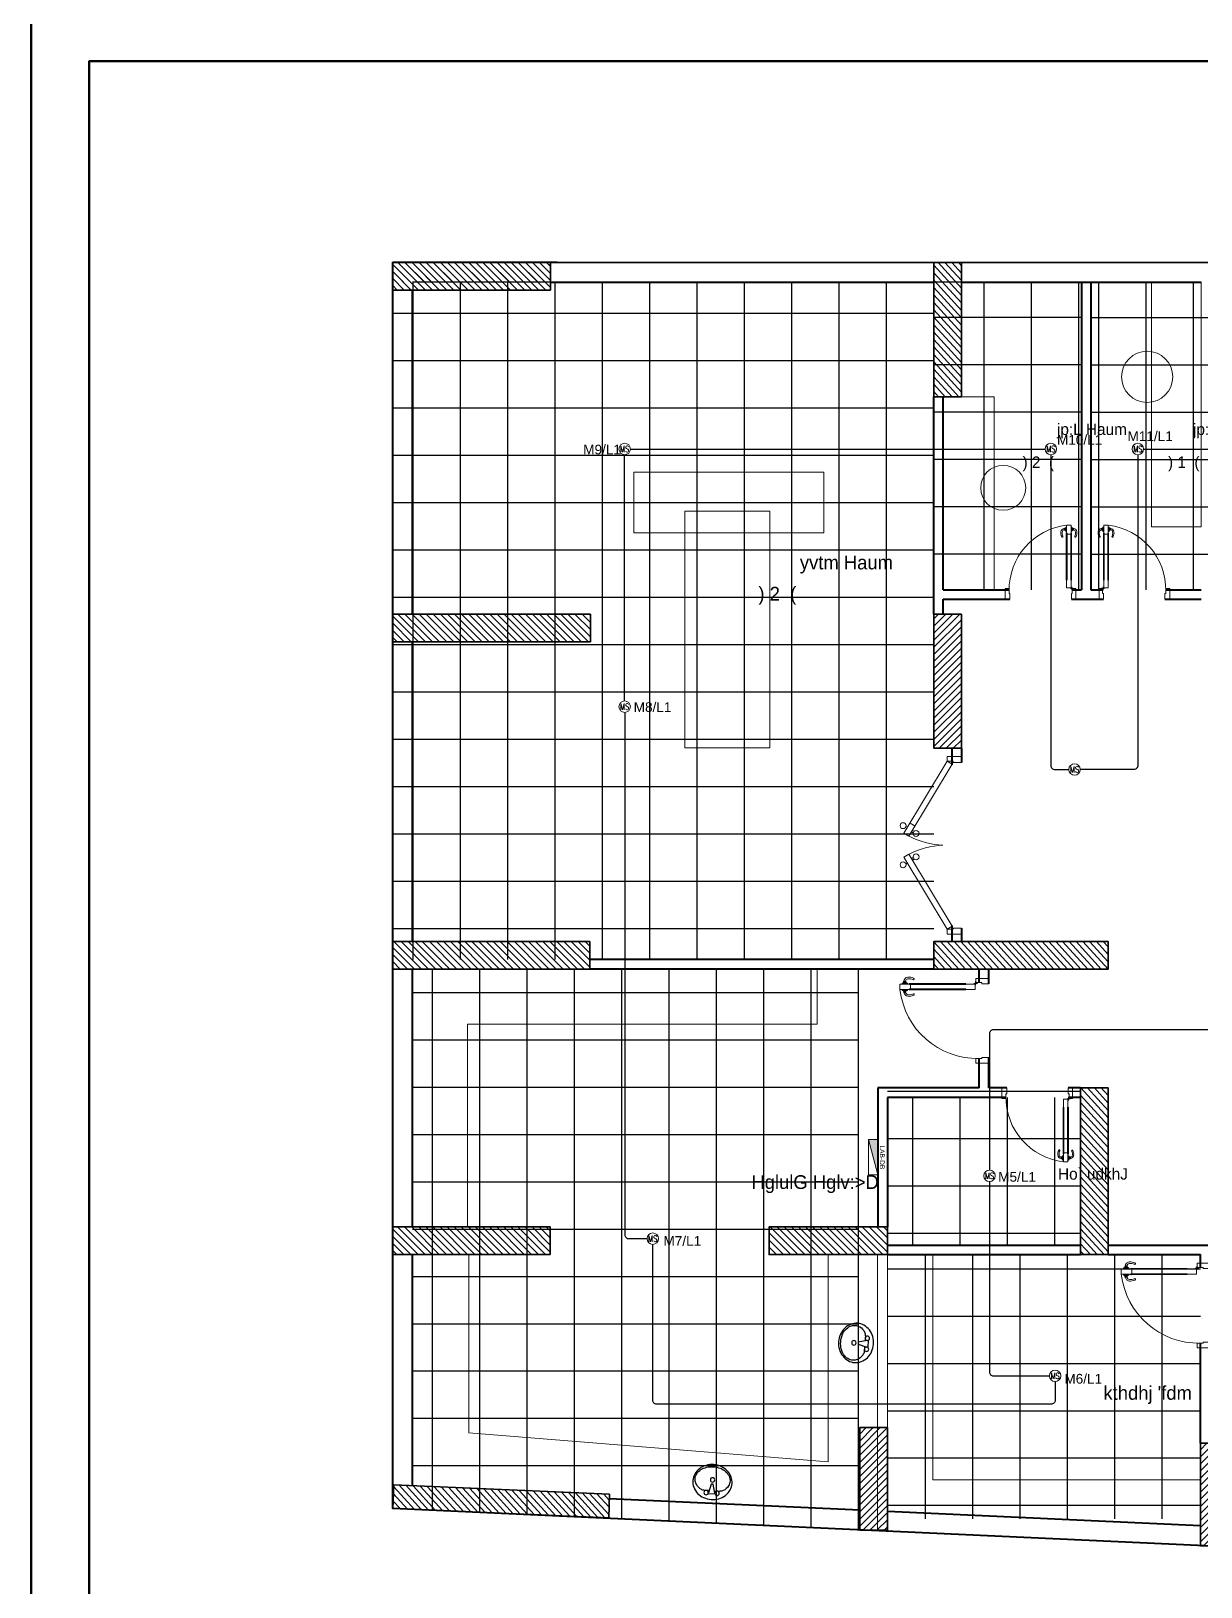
# Model space of a CAD drawing. Header units: inches. Extents: x 3955 to 4125, y 4886 to 4983.
# Drawn here: x 3955.21 to 3970.04, y 4896.53 to 4916.26 of the extents above; entities that cross this region are included whole.
import ezdxf
from ezdxf.enums import TextEntityAlignment as Align

# ---------------------------------------------------------------- set-up
doc = ezdxf.new("R2010")
doc.units = ezdxf.units.IN
doc.header["$MEASUREMENT"] = 0
doc.linetypes.add('ACAD_ISO03W100', pattern=[30, 12, -18])
doc.layers.get('0').update_dxf_attribs({"lineweight": 35})
for name, color, linetype in [('Ceiling', 8, 'Continuous'), ('EM', 3, 'Continuous'), ('finish', 32, 'Continuous'), ('UMG-ML', 251, 'Continuous')]:
    doc.layers.add(name, color=color, linetype=linetype)
for name, color, linetype, lineweight in [('Column(S)', 24, 'Continuous', 35), ('DIM IN', 12, 'Continuous', 15), ('DOOR', 24, 'Continuous', 18), ('E-FIRE', 5, 'Continuous', 0), ('HA', 252, 'Continuous', 18), ('hatch col(S)', 45, 'Continuous', 15), ('NORM', 90, 'Continuous', 15), ('Shop Drawing', 3, 'Continuous', 30), ('TEXT', 152, 'Continuous', 30), ('walls', 7, 'Continuous', 40)]:
    doc.layers.add(name, color=color, linetype=linetype, lineweight=lineweight)
doc.styles.add('ARA', font='sosa.shx', dxfattribs={"height": 0.18})
doc.styles.add('ELEC', font='romans.shx')
doc.styles.add('SOSA', font='sosa.shx')
doc.styles.get("Standard").update_dxf_attribs({"font": 'arial.ttf'})
pattern_1 = [(132.3684, (-150.37583, 298.16815), (-0.046915522, -0.042792333), [])]

# ---------------------------------------------------------------- blocks, each defined once
blk = doc.blocks.new('A$C73D03C2A')
at = {"layer": 'DOOR', "linetype": 'Continuous'}
for p, q in [((0.041, 0.852), (0.041, 0.871)), ((0.046, 0.852), (0.046, 0.871)), ((0.047, 0.852), (0.047, 0.872)), ((0.053, 0.872), (0.047, 0.872)), ((0.053, 0.852), (0.047, 0.852)), ((0.053, 0.852), (0.053, 0.872)), ((0.055, 0.845), (0.055, 0.879)), ((0.061, 0.879), (0.055, 0.879)), ((0.061, 0.845), (0.055, 0.845)), ((0.061, 0.835), (0.061, 0.889)), ((0.061, 0.889), (0.071, 0.889)), ((0.071, 0.835), (0.061, 0.835)), ((0.066, 0.236), (0.066, 0.812)), ((0.071, 0.813), (0.071, 0.911)), ((0.071, 0.911), (0.126, 0.911)), ((0.071, 0.817), (0.071, 0.808)), ((0.071, 0.813), (0.071, 0.236)), ((0.076, 0.813), (0.071, 0.813)), ((0.076, 0.802), (0.076, 0.813)), ((0.076, 0.802), (0.076, 0.236)), ((0.076, 0.802), (0.121, 0.802)), ((0.121, 0.802), (0.121, 0.813)), ((0.121, 0.813), (0.126, 0.813)), ((0.121, 0.802), (0.121, 0.236)), ((0.126, 0.813), (0.126, 0.911)), ((0.137, 0.889), (0.126, 0.889)), ((0.126, 0.835), (0.137, 0.835)), ((0.126, 0.813), (0.126, 0.236)), ((0.127, 0.817), (0.127, 0.808)), ((0.131, 0.236), (0.131, 0.812)), ((0.137, 0.835), (0.137, 0.889)), ((0.137, 0.879), (0.142, 0.879)), ((0.137, 0.845), (0.142, 0.845)), ((0.142, 0.845), (0.142, 0.879)), ((0.144, 0.872), (0.151, 0.872)), ((0.144, 0.852), (0.144, 0.872)), ((0.144, 0.852), (0.151, 0.852)), ((0.151, 0.852), (0.151, 0.872)), ((0.156, 0.872), (0.156, 0.872)), ((0.156, 0.852), (0.156, 0.872)), ((0.071, 0.236), (0.071, 0.138)), ((0.126, 0.138), (0.126, 0.236)), ((0.013, 0), (0.013, 0.131)), ((0.056, 0.131), (0.013, 0.131)), ((0.067, 0), (0.013, 0)), ((0.056, 0.131), (0.056, 0.071)), ((0.056, 0.071), (0.067, 0.071)), ((0.067, 0.071), (0.067, 0)), ((0.071, 0.138), (0.126, 0.138)), ((0.824, 0.071), (0.824, 0)), ((0.835, 0.071), (0.824, 0.071)), ((0.824, 0), (0.884, 0)), ((0.835, 0.131), (0.835, 0.071)), ((0.835, 0.131), (0.884, 0.131)), ((0.884, 0), (0.884, 0.131))]:
    blk.add_line(p, q, dxfattribs=at)
at = {"layer": 'DOOR'}
for p, q in [((0.013, 0.131), (0.013, 0)), ((0.013, 0.131), (0.013, 0)), ((0.013, 0.131), (0.013, 0)), ((0.044, 0.134), (0.082, 0.134)), ((0.056, 0.131), (0.071, 0.138)), ((0.064, 0.154), (0.064, 0.115))]:
    blk.add_line(p, q, dxfattribs=at)
at = {"layer": 'DOOR', "linetype": 'Continuous'}
blk.add_circle((0.064, 0.134), 0.00617, dxfattribs=at)
for centre, radius, start, end in [((0.105, 0.817), 0.105, 172.4946, 205.9899), ((0.046, 0.825), 0.0459, 96.2766, 172.4946), ((0.106, 0.816), 0.0903, 171.5898, 204.9077), ((0.046, 0.825), 0.0297, 99.7089, 172.4946), ((0.044, 0.871), 0.00259, 0, 180), ((0.044, 0.852), 0.00259, 180, 0), ((0.071, 0.812), 0.00476, 90, 270), ((0.127, 0.812), 0.00476, 270, 90), ((0.153, 0.872), 0.00262, 0, 192.4511), ((0.153, 0.852), 0.00262, 167.5489, 0), ((0.151, 0.824), 0.0459, 7.5054, 83.7234), ((0.151, 0.824), 0.0297, 7.5054, 80.2911), ((0.091, 0.815), 0.0903, 335.0923, 8.4102), ((0.092, 0.817), 0.105, 334.0101, 7.5054), ((0.018, 0.773), 0.00773, 195.2913, 36.6885), ((0.179, 0.772), 0.00773, 143.3115, 344.7087)]:
    blk.add_arc(centre, radius, start, end, dxfattribs=at)
at = {"layer": 'DOOR'}
blk.add_arc((0.035, 0.116), 0.8, 358.9289, 83.4773, dxfattribs=at)
blk = doc.blocks.new('A$C18813F01')
at = {"layer": 'DOOR'}
for p, q in [((0.717, 2.181), (0.597, 2.181)), ((0.597, 2.181), (0.717, 2.181)), ((0.597, 2.181), (0.717, 2.181)), ((0.597, 2.131), (0.597, 2.181)), ((0.667, 2.131), (0.597, 2.131)), ((0.717, 2.141), (0.667, 2.141)), ((0.667, 2.141), (0.667, 2.131)), ((0.674, 2.115), (0.717, 2.141)), ((1.04, 1.507), (0.674, 2.115)), ((0.717, 2.181), (0.717, 2.181)), ((0.717, 2.181), (0.717, 2.141)), ((0.717, 2.141), (1.083, 1.532)), ((1.031, 1.618), (0.988, 1.592)), ((1.066, 1.59), (1.053, 1.582)), ((0.996, 1.548), (1.01, 1.556)), ((1.004, 1.535), (1.018, 1.543)), ((1.083, 1.532), (1.04, 1.507)), ((1.04, 1.355), (0.674, 0.746)), ((0.717, 0.72), (1.083, 1.329)), ((1.004, 1.326), (1.018, 1.318)), ((1.083, 1.329), (1.04, 1.355)), ((0.996, 1.313), (1.01, 1.305)), ((1.066, 1.271), (1.053, 1.279)), ((0.667, 0.73), (0.597, 0.73)), ((0.597, 0.73), (0.597, 0.68)), ((0.597, 0.68), (0.717, 0.68)), ((0.667, 0.72), (0.667, 0.73)), ((0.717, 0.72), (0.667, 0.72)), ((0.674, 0.746), (0.717, 0.72)), ((0.717, 0.68), (0.717, 0.72))]:
    blk.add_line(p, q, dxfattribs=at)
for centre in [(1.09, 1.596), (0.98, 1.53), (0.98, 1.332), (1.09, 1.265)]:
    blk.add_circle(centre, 0.025, dxfattribs=at)
for centre, start, end in [((0.716, 2.145), 273.0399, 296.8865), ((0.716, 0.716), 63.1135, 86.9601)]:
    blk.add_arc(centre, 0.716, start, end, dxfattribs=at)
blk = doc.blocks.new('A$C409206DC')
at = {"layer": 'UMG-ML', "ltscale": 2.5}
for p, q in [((0.194, 0.284), (0.26, 0.284)), ((0.253, 0.257), (0.281, 0.368)), ((0.253, 0.243), (0.336, 0.243)), ((0.281, 0.368), (0.308, 0.368)), ((0.308, 0.368), (0.336, 0.257)), ((0.329, 0.284), (0.395, 0.284))]:
    blk.add_line(p, q, dxfattribs=at)
blk.add_lwpolyline([(0.544, 0.395, -0.109452), (0.525, 0.312, -0.102376), (0.471, 0.238, -0.093737), (0.391, 0.191, -0.088426), (0.295, 0.174, -0.088426), (0.198, 0.191, -0.093737), (0.118, 0.238, -0.102376), (0.064, 0.312, -0.109452), (0.045, 0.395, -0.109452), (0.064, 0.479, -0.102376), (0.118, 0.552, -0.093737), (0.198, 0.6, -0.088426), (0.295, 0.617, -0.088426), (0.391, 0.6, -0.093737), (0.471, 0.552, -0.102376), (0.525, 0.479, -0.109452)], format="xyb", close=True, dxfattribs=at)
for centre in [(0.295, 0.423), (0.225, 0.257), (0.364, 0.257)]:
    blk.add_circle(centre, 0.0277, dxfattribs=at)
for centre, radius, start, end in [((0.199, 0.423), 0.126, 151.0888, 180), ((0.199, 0.423), 0.126, 180, 208.9112), ((0.245, 0.398), 0.179, 126.8699, 151.0888), ((0.275, 0.358), 0.229, 107.2579, 126.8699), ((0.295, 0.295), 0.295, 90, 107.2579), ((0.295, 0.295), 0.295, 72.7421, 90), ((0.314, 0.358), 0.229, 53.1301, 72.7421), ((0.344, 0.398), 0.179, 28.9112, 53.1301), ((0.39, 0.423), 0.126, 0, 28.9112), ((0.39, 0.423), 0.126, 331.0888, 0), ((0.245, 0.448), 0.179, 208.9112, 237.7402), ((0.194, 0.368), 0.0831, 237.7402, 270), ((0.395, 0.368), 0.0831, 270, 303.9045), ((0.314, 0.488), 0.229, 303.9045, 306.8699), ((0.344, 0.448), 0.179, 306.8699, 331.0888)]:
    blk.add_arc(centre, radius, start, end, dxfattribs=at)
blk = doc.blocks.new('LAB PANNEL')
h = blk.add_hatch(color=4)
h.dxf.hatch_style = 1
h.paths.add_polyline_path([(96.055, 62.414), (95.935, 62.414), (96.055, 61.964)])
at = {"layer": 'NORM', "color": 4, "lineweight": 0, "ltscale": 2.5}
blk.add_line((95.935, 62.414, 0), (96.055, 61.964, 0), dxfattribs=at)
at = {"layer": 'NORM', "color": 4, "lineweight": 0, "ltscale": 2.5, "elevation": 0}
blk.add_lwpolyline([(96.055, 62.414), (95.935, 62.414), (95.935, 61.964), (96.055, 61.964), (96.055, 62.414)], dxfattribs=at)
blk = doc.blocks.new('MS')
blk.add_circle((0, 0), 188)
at = {"color": 2, "style": 'ELEC', "width": 0.8}
blk.add_text('MS', height=200, dxfattribs=at).set_placement((0, 0), align=Align.MIDDLE_CENTER)
blk = doc.blocks.new('A$C51224E46')
at = {"layer": 'Ceiling'}
for points in [[(4.857, 0.101), (-1.75, 0.101)], [(-1.746, 0.101), (-1.746, -8.49)], [(-1.146, 0.101), (-1.146, -8.49)], [(-0.546, 0.101), (-0.546, -8.49)], [(0.054, 0.101), (0.054, -8.49)], [(0.654, 0.101), (0.654, -8.49)], [(1.254, 0.101), (1.254, -8.49)], [(1.254, 0.101), (1.254, -8.49)], [(1.854, 0.101), (1.854, -8.49)], [(2.454, 0.101), (2.454, -8.49)], [(3.054, 0.101), (3.054, -8.49)], [(3.654, 0.101), (3.654, -8.49)], [(4.254, 0.101), (4.254, -8.49)], [(6.728, 0.101), (4.857, 0.101)], [(5.493, 0.101), (5.493, -3.8)], [(5.493, 0.101), (5.493, -3.8)], [(6.093, 0.101), (6.093, -3.8)], [(6.693, 0.101), (6.693, -3.8)], [(6.948, -3.8), (6.948, 0.101)], [(7.548, -3.8), (7.548, 0.101)], [(8.148, -3.8), (8.148, 0.101)], [(-2, -0.294), (4.858, -0.294)], [(6.728, -0.35), (4.857, -0.35)], [(6.848, -0.35), (8.367, -0.35)], [(-2, -0.894), (4.858, -0.894)], [(6.728, -0.95), (4.857, -0.95)], [(6.848, -0.95), (8.367, -0.95)], [(-2, -1.494), (4.858, -1.494)], [(6.728, -1.55), (4.857, -1.55)], [(6.848, -1.55), (8.367, -1.55)], [(-2, -2.094), (4.858, -2.094)], [(6.728, -2.15), (4.857, -2.15)], [(6.728, -2.15), (4.857, -2.15)], [(6.848, -2.15), (8.367, -2.15)], [(-2, -2.694), (4.858, -2.694)], [(6.728, -2.75), (4.857, -2.75)], [(6.848, -2.75), (8.367, -2.75)], [(-2, -3.294), (4.858, -3.294)], [(6.728, -3.35), (4.858, -3.35)], [(6.848, -3.35), (8.367, -3.35)], [(-2, -3.894), (4.858, -3.894)], [(-2, -3.894), (4.858, -3.894)], [(-2, -4.494), (4.858, -4.494)], [(-2, -4.494), (4.858, -4.494)], [(-2, -5.094), (4.858, -5.094)], [(-2, -5.694), (4.858, -5.694)], [(-2, -6.294), (4.858, -6.294)], [(-2, -6.894), (4.858, -6.894)], [(-2, -7.494), (4.858, -7.494)], [(-2, -8.094), (4.858, -8.094)], [(-1.501, -8.61), (-1.501, -15.473)], [(-0.901, -8.61), (-0.901, -15.5)], [(-0.301, -8.61), (-0.301, -15.528)], [(0.299, -8.61), (0.299, -15.555)], [(0.899, -8.61), (0.899, -15.583)], [(0.899, -8.61), (0.899, -15.583)], [(1.499, -8.61), (1.499, -15.61)], [(2.099, -8.61), (2.099, -15.638)], [(2.699, -8.61), (2.699, -15.665)], [(3.299, -8.61), (3.299, -15.693)], [(3.899, -8.61), (3.899, -15.72)], [(-1.75, -8.905), (3.899, -8.905)], [(-1.75, -9.505), (3.899, -9.505)], [(-1.75, -10.105), (3.899, -10.105)], [(4.269, -10.157), (6.718, -10.157)], [(4.593, -12.108), (4.593, -10.236)], [(5.193, -12.108), (5.193, -10.236)], [(5.193, -12.108), (5.193, -10.236)], [(5.793, -12.108), (5.793, -10.236)], [(6.393, -12.108), (6.393, -10.236)], [(-1.75, -10.705), (3.899, -10.705)], [(4.269, -10.757), (6.718, -10.757)], [(-1.75, -11.305), (3.899, -11.305)], [(4.269, -11.357), (6.718, -11.357)], [(4.269, -11.357), (6.718, -11.357)], [(-1.75, -11.905), (3.899, -11.905)], [(-1.75, -11.905), (3.899, -11.905)], [(4.269, -11.957), (6.718, -11.957)], [(4.754, -15.578), (4.754, -12.228)], [(5.354, -15.578), (5.354, -12.228)], [(5.954, -15.578), (5.954, -12.228)], [(5.954, -15.578), (5.954, -12.228)], [(6.554, -15.578), (6.554, -12.228)], [(7.154, -15.578), (7.154, -12.228)], [(7.754, -15.578), (7.754, -12.228)], [(4.269, -12.408), (8.239, -12.408)], [(-1.75, -12.505), (3.899, -12.505)], [(-1.75, -12.505), (3.899, -12.505)], [(4.269, -13.008), (8.239, -13.008)], [(-1.75, -13.105), (3.899, -13.105)], [(4.269, -13.608), (8.239, -13.608)], [(4.269, -13.608), (8.239, -13.608)], [(-1.75, -13.705), (3.899, -13.705)], [(-1.75, -14.305), (3.899, -14.305)], [(4.269, -14.208), (8.239, -14.208)], [(-1.75, -14.905), (3.899, -14.905)], [(4.269, -14.808), (8.239, -14.808)], [(4.269, -15.408), (8.239, -15.408)]]:
    blk.add_lwpolyline(points, dxfattribs=at)
blk = doc.blocks.new('A$C37562B60')
at = {"layer": 'hatch col(S)', "ltscale": 2.5}
h = blk.add_hatch(dxfattribs=at)
h.set_pattern_fill('ANSI31', color=256, scale=0.02, angle=-270)
h.set_pattern_definition([(135, (-333.18587, -639.13129), (-0.0449012806, -0.0449012806), [])])
h.paths.add_polyline_path([(2, -0.349), (2, 0.001), (0.001, 0.001), (0, -0.349)])
h = blk.add_hatch(dxfattribs=at)
h.set_pattern_fill('ANSI31', color=256, scale=0.02, angle=-270)
h.set_pattern_definition([(135, (-333.18587, -639.13229), (-0.0449012806, -0.0449012806), [])])
h.paths.add_polyline_path([(0, -0.25), (2, -0.25), (2, 0), (0.001, 0)])
h = blk.add_hatch(dxfattribs=at)
h.set_pattern_fill('ANSI31', color=256, scale=0.02, angle=-272.6316)
h.set_pattern_definition(pattern_1)
h.paths.add_polyline_path([(7.207, -0.002), (6.857, -0.002), (6.857, -1.702), (7.207, -1.702)])
h = blk.add_hatch(dxfattribs=at)
h.set_pattern_fill('ANSI31', color=256, scale=0.02, angle=-270)
h.set_pattern_definition([(135, (-333.18587, -643.59147), (-0.0449012806, -0.0449012806), [])])
h.paths.add_polyline_path([(2.505, -4.809), (2.505, -4.459), (0.001, -4.459), (0, -4.809)])
h = blk.add_hatch(dxfattribs=at)
h.set_pattern_fill('ANSI31', color=256, scale=0.02, angle=-360)
h.set_pattern_definition([(45, (-332.58777, 281.5166), (-0.044901281, 0.044901281), [])])
h.paths.add_polyline_path([(7.208, -4.459), (6.858, -4.459), (6.858, -6.159), (7.208, -6.159)])
h = blk.add_hatch(dxfattribs=at)
h.set_pattern_fill('ANSI31', color=256, scale=0.02, angle=-270)
h.set_pattern_definition([(135, (-333.18599, -647.79115), (-0.0449012806, -0.0449012806), [])])
h.paths.add_polyline_path([(2.497, -8.959), (2.497, -8.609), (0, -8.609), (0, -8.959)])
h = blk.add_hatch(dxfattribs=at)
h.set_pattern_fill('ANSI31', color=256, scale=0.02, angle=-272.6316)
h.set_pattern_definition(pattern_1)
h.paths.add_polyline_path([(9.068, -8.609), (6.858, -8.609), (6.858, -8.959), (9.068, -8.959)])
h = blk.add_hatch(dxfattribs=at)
h.set_pattern_fill('ANSI31', color=256, scale=0.02, angle=-272.6316)
h.set_pattern_definition(pattern_1)
h.paths.add_polyline_path([(9.068, -10.465), (8.718, -10.465), (8.718, -12.578), (9.068, -12.578)])
h = blk.add_hatch(dxfattribs=at)
h.set_pattern_fill('ANSI31', color=256, scale=0.02, angle=-270)
h.set_pattern_definition([(135, (-333.191035, -651.3598), (-0.0449012806, -0.0449012806), [])])
h.paths.add_polyline_path([(1.995, -12.578), (1.995, -12.228), (-0.005, -12.228), (-0.005, -12.578)])
h = blk.add_hatch(dxfattribs=at)
h.set_pattern_fill('ANSI31', color=256, scale=0.02, angle=-270)
h.set_pattern_definition([(135, (-328.91695, -651.3598), (-0.0449012806, -0.0449012806), [])])
h.paths.add_polyline_path([(4.769, -12.228), (4.769, -12.578), (6.269, -12.578), (6.269, -12.228)])
h = blk.add_hatch(dxfattribs=at)
h.set_pattern_fill('ANSI31', color=256, scale=0.02, angle=-360)
h.set_pattern_definition([(45, (-632.863374, 319.11349), (-0.0449012806, 0.0449012806), [])])
h.paths.add_polyline_path([(6.269, -14.772), (5.919, -14.772), (5.919, -16.072), (6.269, -16.072)])
h = blk.add_hatch(dxfattribs=at)
h.set_pattern_fill('ANSI31', color=256, scale=0.02, angle=-360)
h.set_pattern_definition([(45, (-628.543374, 318.91449), (-0.0449012806, 0.0449012806), [])])
h.paths.add_polyline_path([(10.589, -14.971), (10.239, -14.971), (10.239, -16.271), (10.589, -16.271)])
h = blk.add_hatch(dxfattribs=at)
h.set_pattern_fill('ANSI31', color=256, scale=0.02, angle=-272.6316)
h.set_pattern_definition(pattern_1)
h.paths.add_polyline_path([(2.748, -15.617), (0.014, -15.499), (0, -15.799), (2.735, -15.916)])
at = {"layer": 'Column(S)', "ltscale": 2.5}
for points in [[(2, -0.349), (2, 0.001), (0, 0.001), (0, -0.349)], [(6.857, -1.702), (7.207, -1.702), (7.207, -0.002), (6.857, -0.002)], [(2.505, -4.809), (2.505, -4.459), (0, -4.459), (0, -4.809)], [(6.858, -6.159), (7.208, -6.159), (7.208, -4.459), (6.858, -4.459)], [(2.497, -8.959), (2.497, -8.609), (0, -8.609), (0, -8.959)], [(6.858, -8.609), (6.858, -8.959), (9.068, -8.959), (9.068, -8.609)], [(9.068, -10.465), (8.718, -10.465), (8.718, -12.578), (9.068, -12.578)], [(1.995, -12.578), (1.995, -12.228), (-0.005, -12.228), (-0.005, -12.578)], [(6.269, -12.578), (6.269, -12.228), (4.769, -12.228), (4.769, -12.578)], [(5.919, -16.072), (6.269, -16.072), (6.269, -14.772), (5.919, -14.772)], [(10.239, -16.271), (10.589, -16.271), (10.589, -14.971), (10.239, -14.971)], [(2.737, -15.916), (2.746, -15.617), (0.014, -15.499), (0, -15.799)]]:
    blk.add_lwpolyline(points, close=True, dxfattribs=at)
blk.add_lwpolyline([(2, -0.25), (2, 0), (0, 0), (0, -0.25)], dxfattribs=at)
at = {"layer": 'DIM IN', "ltscale": 2.5}
for p, q in [((5.379, -8.959), (5.379, -9.655)), ((5.379, -9.655), (0.946, -9.655)), ((0.946, -9.655), (0.946, -12.228)), ((0.966, -12.578), (0.966, -14.84)), ((5.519, -12.578), (5.519, -15.204)), ((6.146, -12.578), (6.146, -16.081)), ((6.269, -12.578), (6.269, -16.086)), ((6.846, -12.578), (6.846, -15.435)), ((5.519, -15.204), (0.966, -14.84)), ((6.846, -15.435), (10.239, -15.435))]:
    blk.add_line(p, q, dxfattribs=at)
for points in [[(9.618, -0.248), (10.247, -0.248), (10.247, -3.35), (9.618, -3.35)], [(6.977, -1.702), (7.624, -1.702), (7.624, -4.149), (6.977, -4.149)]]:
    blk.add_lwpolyline(points, close=True, dxfattribs=at)
at = {"layer": 'DIM IN', "ltscale": 2.5, "elevation": 0}
for points in [[(5.465, -2.659), (3.056, -2.659), (3.056, -3.429), (5.465, -3.429)], [(3.701, -3.155), (4.778, -3.155), (4.778, -6.154), (3.701, -6.154)]]:
    blk.add_lwpolyline(points, close=True, dxfattribs=at)
at = {"layer": 'DIM IN', "ltscale": 2.5}
for centre, radius in [((9.562, -1.45, 0), 0.324), ((7.737, -2.857, 0), 0.285)]:
    blk.add_circle(centre, radius, dxfattribs=at)
at = {"layer": 'HA', "linetype": 'ACAD_ISO03W100'}
blk.add_lwpolyline([(10.589, -16.284), (0, -15.797), (0, 0.002), (31.541, 0.002)], dxfattribs=at)
at = {"layer": 'Shop Drawing', "color": 31, "true_color": 0xfecc66, "elevation": 0}
for points in [[(3.012, -2.365), (8.268, -2.365)], [(9.515, -2.365), (12.044, -2.365)], [(2.939, -5.559), (2.939, -2.438)]]:
    blk.add_lwpolyline(points, dxfattribs=at)
for points in [[(8.341, -2.438), (8.341, -6.378, 0.414214), (8.391, -6.428), (8.569, -6.428)], [(9.443, -2.438), (9.443, -6.378, -0.414214), (9.393, -6.428), (8.715, -6.428)], [(2.942, -5.705), (2.942, -12.326, 0.414214), (2.992, -12.376), (3.222, -12.376)], [(10.477, -9.728), (7.613, -9.728, 0.414214), (7.563, -9.778), (7.563, -11.507)], [(7.563, -11.653), (7.563, -14.066, 0.414214), (7.613, -14.116), (8.322, -14.116)]]:
    blk.add_lwpolyline(points, format="xyb", dxfattribs=at)
at = {"layer": 'Shop Drawing', "color": 31, "true_color": 0xfecc66}
blk.add_lwpolyline([(8.395, -14.189), (8.395, -14.425, -0.414214), (8.345, -14.475), (3.345, -14.475, -0.414214), (3.295, -14.425), (3.295, -12.449)], format="xyb", dxfattribs=at)
at = {"layer": 'walls', "ltscale": 2.5}
for p, q in [((0, 0.002), (46.784, 0.001)), ((0, -15.799), (0, 0.002)), ((2.084, 0), (0, 0)), ((0.25, -4.459), (0.25, -0.349)), ((2, -0.248), (6.857, -0.248)), ((7.207, -0.248), (10.248, -0.248)), ((8.728, -0.248), (8.728, -4.149)), ((8.848, -0.248), (8.848, -4.149)), ((6.858, -4.459), (6.857, -1.702)), ((6.978, -4.149), (6.977, -1.702)), ((6.978, -4.149), (7.812, -4.149)), ((6.978, -4.459), (6.978, -4.269)), ((6.978, -4.269), (7.823, -4.269)), ((8.602, -4.269), (9.008, -4.269)), ((8.605, -4.149), (8.728, -4.149)), ((8.848, -4.149), (9.004, -4.149)), ((9.787, -4.269), (10.247, -4.269)), ((9.798, -4.149), (10.247, -4.149)), ((0.25, -8.609), (0.25, -4.809)), ((7.088, -6.159), (7.088, -6.369)), ((7.208, -6.159), (7.208, -6.338)), ((7.088, -8.408), (7.088, -8.609)), ((7.208, -8.439), (7.208, -8.609)), ((6.858, -8.839), (2.497, -8.839)), ((0.25, -12.228), (0.25, -8.959)), ((6.858, -8.959), (2.497, -8.959)), ((7.433, -9.131), (7.433, -8.959)), ((7.553, -9.144), (7.553, -8.959)), ((7.433, -10.465), (7.433, -10.092)), ((7.553, -10.465), (7.553, -10.079)), ((7.433, -10.465), (6.149, -10.465)), ((6.149, -10.465), (6.149, -12.228)), ((7.772, -10.585), (6.269, -10.585)), ((6.269, -10.585), (6.269, -12.228)), ((7.783, -10.465), (7.553, -10.465)), ((8.718, -10.465), (8.562, -10.465)), ((8.718, -10.585), (8.566, -10.585)), ((0.25, -15.509), (0.25, -12.578)), ((6.269, -12.458), (8.718, -12.458)), ((6.269, -12.578), (8.718, -12.578)), ((9.068, -12.458), (10.359, -12.458)), ((9.068, -12.578), (10.239, -12.578)), ((10.01, -12.457), (10.359, -12.457)), ((10.014, -12.577), (10.239, -12.577)), ((10.239, -12.74), (10.239, -12.578)), ((10.239, -14.971), (10.239, -13.702)), ((5.919, -15.82), (2.744, -15.675)), ((10.298, -16.271), (0, -15.799)), ((10.239, -16.019), (6.269, -15.836))]:
    blk.add_line(p, q, dxfattribs=at)
at = {"layer": 'DOOR', "ltscale": 2.5, "yscale": 1.028836370296499, "zscale": 1.028836370296499}
for p, xscale in [((8.671, -4.269), -1.028836370296499), ((8.939, -4.269), 1.028836370296499)]:
    blk.add_blockref('A$C73D03C2A', p, dxfattribs=dict(at, xscale=xscale))
at = {"layer": 'DOOR', "ltscale": 2.5}
for p, xscale, yscale, zscale, rotation in [((7.553, -9.061), -1.234603644355799, 1.234603644355799, 1.234603644355799, 90), ((8.631, -10.465), 1.028836370296499, 1.028836370296499, 1.028836370296499, 180), ((10.359, -12.671), -1.234603644355799, 1.234603644355799, 1.234603644355799, 90)]:
    blk.add_blockref('A$C73D03C2A', p, dxfattribs=dict(at, xscale=xscale, yscale=yscale, zscale=zscale, rotation=rotation))
at = {"layer": 'E-FIRE', "xscale": 0.0003859550365237507, "yscale": 0.0003859550365237507, "zscale": 0.0003859550365237507}
for p in [(2.939, -2.365, 0), (8.341, -2.365, 0), (9.443, -2.365, 0), (2.939, -5.632, 0), (8.642, -6.428, 0), (7.563, -11.58, 0), (3.295, -12.376, 0), (8.395, -14.116)]:
    blk.add_blockref('MS', p, dxfattribs=at)
at = {"layer": 'finish', "ltscale": 2.5, "xscale": -1.5, "yscale": 1.5, "zscale": 1.5}
blk.add_blockref('A$C18813F01', (8.103, -9.534), dxfattribs=at)
at = {"layer": 'NORM', "color": 3, "lineweight": 9}
blk.add_blockref('LAB PANNEL', (-89.906, -73.533, 0), dxfattribs=at)
at = {"layer": 'Shop Drawing'}
blk.add_blockref('A$C51224E46', (2, -0.349), dxfattribs=at)
at = {"layer": 'UMG-ML', "ltscale": 2.5, "xscale": -1}
for p, rotation in [((6.288, -13.434, 0), 85.76623501494502), ((4.316, -15.878, 0), 355.766235014945)]:
    blk.add_blockref('A$C409206DC', p, dxfattribs=dict(at, rotation=rotation))
at = {"layer": 'EM', "color": 1, "lineweight": 15, "ltscale": 2.5, "insert": (6.234, -11.194, 0), "char_height": 0.06, "attachment_point": 1, "rotation": 270, "style": 'ARA'}
blk.add_mtext_dynamic_manual_height_columns('{\\fArial|b0|i0|c178|p34;\\C3;LAB-DB}', width=0.66639, gutter_width=0.9, heights=[0], dxfattribs=at)
at = {"layer": 'Shop Drawing', "color": 31, "true_color": 0xfecc66, "char_height": 0.1231, "attachment_point": 1}
for s, insert in [('M11/L1', (9.313, -2.141, 0)), ('M9/L1', (2.414, -2.31, 0)), ('M10/L1', (8.419, -2.187, 0)), ('M8/L1', (3.054, -5.576, 0)), ('M5/L1', (7.674, -11.531, 0)), ('M7/L1', (3.431, -12.344, 0)), ('M6/L1', (8.513, -14.091, 0))]:
    blk.add_mtext_dynamic_manual_height_columns(s, width=3.90016, gutter_width=12.5, heights=[0], dxfattribs=dict(at, insert=insert))
at = {"layer": 'TEXT', "linetype": 'Continuous', "ltscale": 0.09, "style": 'SOSA'}
for s, height, p in [('jp:L Haum', 0.1454, (8.419, -2.187, 0)), ('jp:L Haum', 0.1454, (10.143, -2.187, 0)), (') 2  (', 0.1454, (7.982, -2.605, 0)), (') 1  (', 0.1454, (9.826, -2.605, 0)), ('yvtm Haum', 0.1745, (5.16, -3.891, 0)), (') 2  (', 0.1745, (4.635, -4.287, 0)), ('HglulG Hglv:>D', 0.1745, (4.546, -11.746, 0)), ('Ho` udkhJ', 0.1454, (8.432, -11.628, 0)), ("kthdhj 'fdm", 0.1745, (9.008, -14.419, 0))]:
    blk.add_text(s, height=height, dxfattribs=at).set_placement(p)

msp = doc.modelspace()

# ---------------------------------------------------------------- linework, layer by layer
at = {"color": 9, "lineweight": 50, "true_color": 0xd19cc7}
msp.add_lwpolyline([(4067.51, 4983.147), (3955.211, 4983.147), (3955.211, 4886.441), (4067.51, 4886.441)], close=True, dxfattribs=at)
at = {"color": 1, "lineweight": 50}
msp.add_lwpolyline([(4010.621, 4915.877), (3955.946, 4915.877), (3955.946, 4887.226), (4010.621, 4887.226)], close=True, dxfattribs=at)

# ---------------------------------------------------------------- block references
msp.add_blockref('A$C37562B60', (3959.795, 4913.326))

doc.saveas('drawing.dxf')
